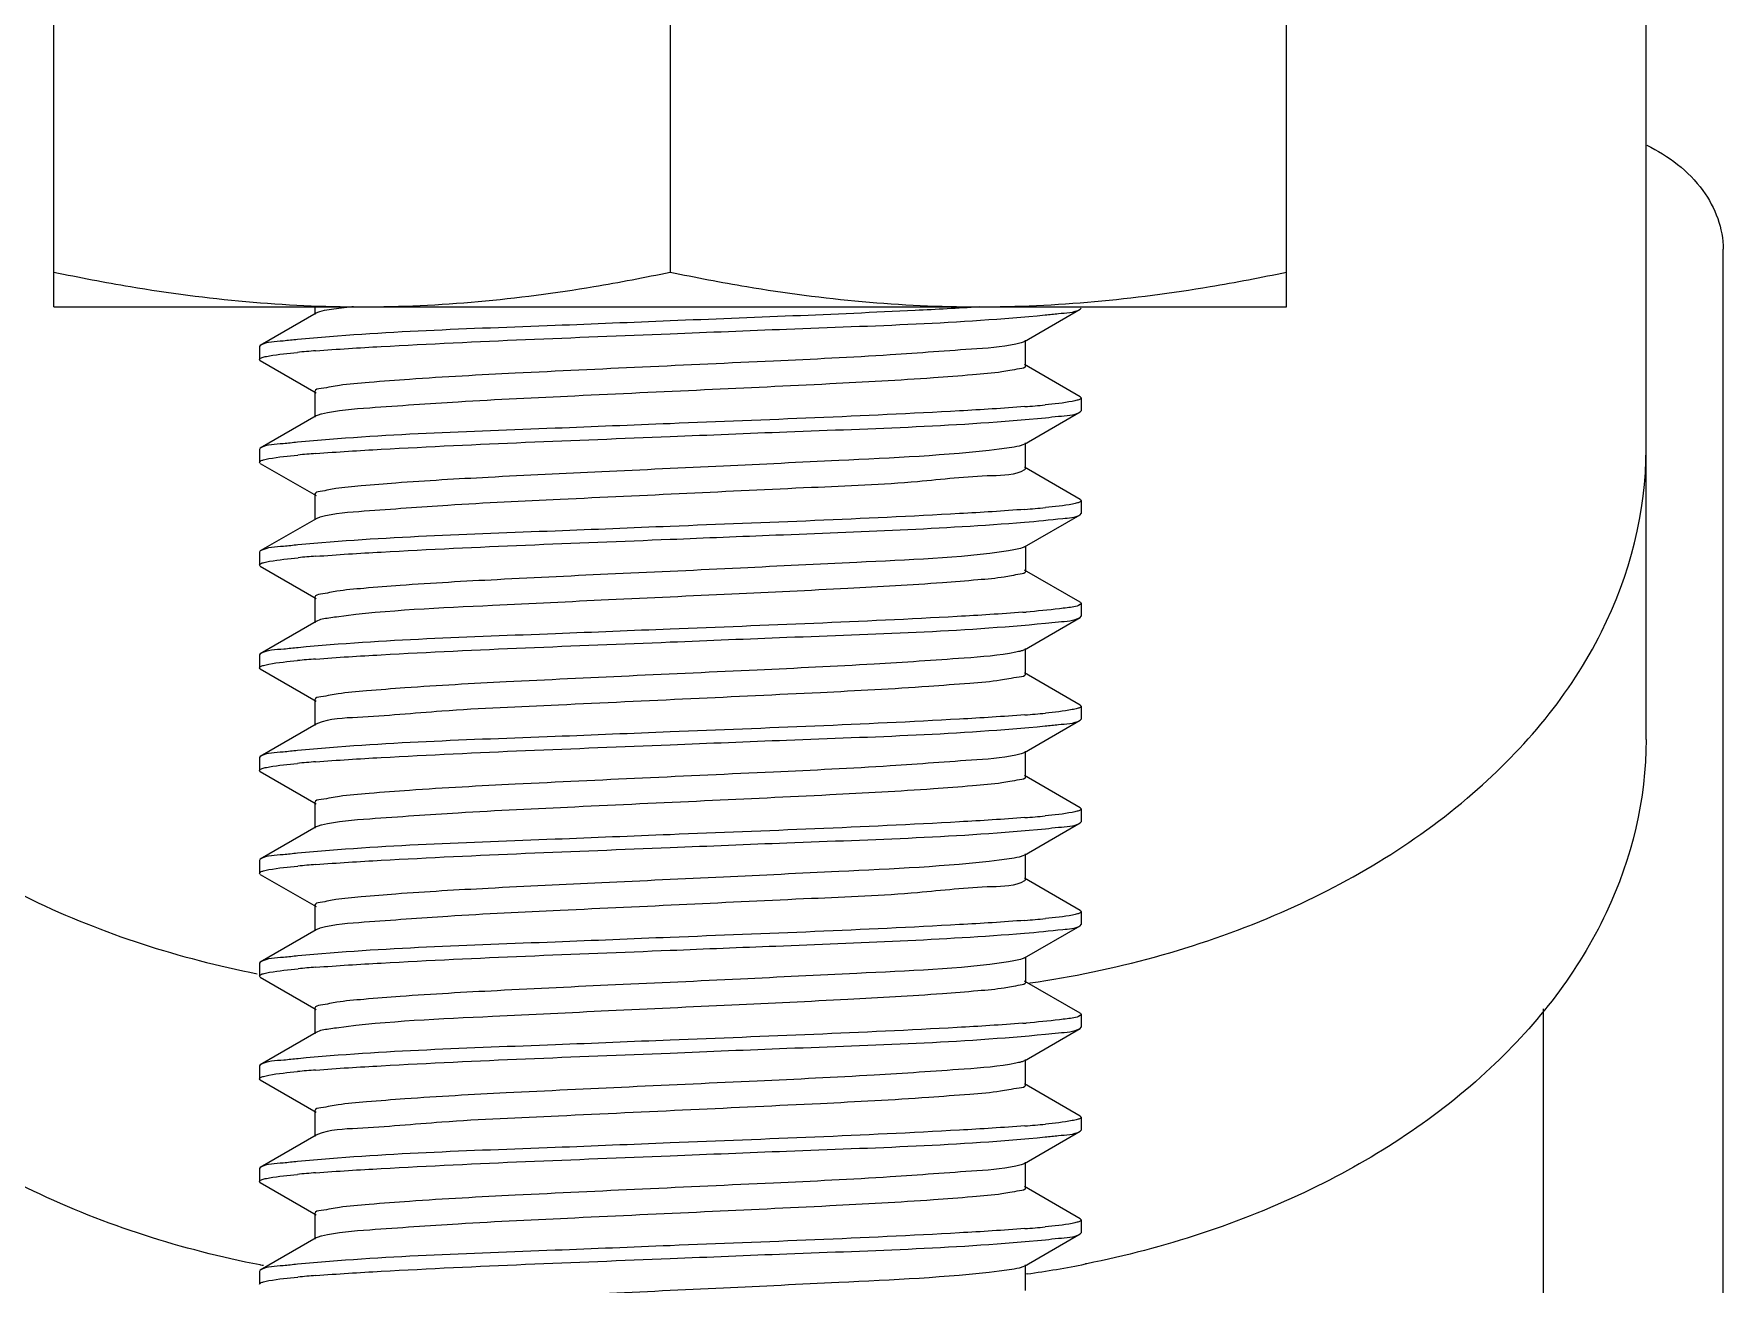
# Model space of a CAD drawing. Extents: x 1031190 to 1725648, y 733081 to 1571294.
# Drawn here: x 1136829.1 to 1137121.8, y 1238494.9 to 1238711.5 of the extents above; entities that cross this region are included whole.
import ezdxf

# ---------------------------------------------------------------- set-up
doc = ezdxf.new("R2010")
doc.units = 0
doc.header["$LTSCALE"] = 1000
doc.header["$MEASUREMENT"] = 0

msp = doc.modelspace()

# ---------------------------------------------------------------- linework, layer by layer
at = {"linetype": 'Continuous'}
for p, q in [((1136832.59, 1238664.22), (1136832.59, 1239198.07)), ((1137046.13, 1238664.22), (1137046.13, 1239198.07)), ((1136939.36, 1239192.06), (1136939.36, 1238670.24)), ((1137108.41, 1238639.59), (1137108.41, 1238982.52)), ((1137121.76, 1235660.53), (1137121.76, 1238674.19)), ((1136832.59, 1238664.22), (1137046.13, 1238664.22)), ((1136878.01, 1238663.11), (1136868.35, 1238657.52)), ((1136877.81, 1238664.22), (1136877.81, 1238662.89)), ((1136878.23, 1238663.22), (1136878.01, 1238663.11)), ((1137000.71, 1238658.22), (1137010.37, 1238663.81)), ((1137010.37, 1238663.81), (1137010.54, 1238664)), ((1136868.35, 1238657.52), (1136868.18, 1238657.33)), ((1136868.18, 1238657.33), (1136868.18, 1238655.1)), ((1137000.91, 1238653.99), (1137000.91, 1238658.44)), ((1136868.35, 1238654.91), (1136868.18, 1238655.11)), ((1136868.35, 1238654.91), (1136878.01, 1238649.32)), ((1137010.37, 1238648.63), (1137000.71, 1238654.22)), ((1136877.81, 1238649.54), (1136877.81, 1238645.09)), ((1137010.37, 1238648.63), (1137010.54, 1238648.43)), ((1137010.54, 1238648.43), (1137010.54, 1238646.21)), ((1136878.01, 1238645.32), (1136868.35, 1238639.73)), ((1137000.71, 1238640.42), (1137010.37, 1238646.01)), ((1137010.37, 1238646.01), (1137010.54, 1238646.21)), ((1136868.35, 1238639.73), (1136868.18, 1238639.53)), ((1136868.18, 1238639.53), (1136868.18, 1238637.31)), ((1137000.71, 1238640.42), (1137000.44, 1238640.3)), ((1137000.91, 1238636.2), (1137000.91, 1238640.65)), ((1137108.41, 1238589.26), (1137108.41, 1238639.59)), ((1136868.35, 1238637.11), (1136868.18, 1238637.31)), ((1136868.35, 1238637.11), (1136878.01, 1238631.52)), ((1137010.37, 1238630.83), (1137000.71, 1238636.42)), ((1136877.81, 1238631.75), (1136877.81, 1238627.3)), ((1137010.37, 1238630.83), (1137010.54, 1238630.64)), ((1137000.71, 1238622.63), (1137010.37, 1238628.22)), ((1137010.37, 1238628.22), (1137010.54, 1238628.41)), ((1137010.54, 1238630.64), (1137010.54, 1238628.41)), ((1136878.01, 1238627.52), (1136868.35, 1238621.93)), ((1136868.35, 1238621.93), (1136868.18, 1238621.74)), ((1137000.91, 1238622.85), (1137000.91, 1238618.4)), ((1136868.18, 1238621.74), (1136868.18, 1238619.51)), ((1136868.35, 1238619.32), (1136868.18, 1238619.51)), ((1136868.35, 1238619.32), (1136878.01, 1238613.73)), ((1137010.37, 1238613.04), (1137000.71, 1238618.63)), ((1136877.81, 1238613.95), (1136877.81, 1238609.5)), ((1137000.71, 1238604.83), (1137010.37, 1238610.42)), ((1137010.37, 1238613.04), (1137010.54, 1238612.84)), ((1137010.37, 1238610.42), (1137010.54, 1238610.62)), ((1137010.54, 1238612.84), (1137010.54, 1238610.62)), ((1136878.01, 1238609.73), (1136868.35, 1238604.14)), ((1137000.91, 1238600.61), (1137000.91, 1238605.06)), ((1136868.35, 1238604.14), (1136868.18, 1238603.94)), ((1136868.18, 1238603.94), (1136868.18, 1238601.72)), ((1136868.35, 1238601.52), (1136868.18, 1238601.72)), ((1136868.35, 1238601.52), (1136878.01, 1238595.93)), ((1137010.37, 1238595.24), (1137000.71, 1238600.83)), ((1136877.81, 1238596.16), (1136877.81, 1238591.71)), ((1137010.37, 1238595.24), (1137010.54, 1238595.05)), ((1137010.37, 1238592.63), (1137010.54, 1238592.82)), ((1137010.54, 1238595.05), (1137010.54, 1238592.82)), ((1136878.01, 1238591.93), (1136868.35, 1238586.34)), ((1136878.23, 1238592.04), (1136878.01, 1238591.93)), ((1137000.71, 1238587.04), (1137010.37, 1238592.63)), ((1137000.91, 1238582.81), (1137000.91, 1238587.26)), ((1136868.35, 1238586.34), (1136868.18, 1238586.15)), ((1136868.18, 1238586.15), (1136868.18, 1238583.92)), ((1136868.35, 1238583.73), (1136868.18, 1238583.93)), ((1136868.35, 1238583.73), (1136878.01, 1238578.14)), ((1137010.37, 1238577.45), (1137000.71, 1238583.04)), ((1136877.81, 1238578.36), (1136877.81, 1238573.91)), ((1137010.37, 1238577.45), (1137010.54, 1238577.25)), ((1137010.54, 1238577.25), (1137010.54, 1238575.03)), ((1136878.01, 1238574.14), (1136868.35, 1238568.55)), ((1137000.71, 1238569.24), (1137010.37, 1238574.83)), ((1137010.37, 1238574.83), (1137010.54, 1238575.03)), ((1137000.71, 1238569.24), (1137000.44, 1238569.12)), ((1137000.91, 1238565.02), (1137000.91, 1238569.47)), ((1136868.35, 1238568.55), (1136868.18, 1238568.35)), ((1136868.18, 1238568.35), (1136868.18, 1238566.13)), ((1136868.35, 1238565.93), (1136868.18, 1238566.13)), ((1136868.35, 1238565.93), (1136878.01, 1238560.34)), ((1137010.37, 1238559.65), (1137000.71, 1238565.24)), ((1136877.81, 1238560.57), (1136877.81, 1238556.12)), ((1137010.37, 1238559.65), (1137010.54, 1238559.46)), ((1137010.54, 1238559.46), (1137010.54, 1238557.23)), ((1136878.01, 1238556.34), (1136868.35, 1238550.75)), ((1137000.71, 1238551.45), (1137010.37, 1238557.04)), ((1137010.37, 1238557.04), (1137010.54, 1238557.23)), ((1137000.91, 1238551.67), (1137000.91, 1238547.22)), ((1136868.35, 1238550.75), (1136868.18, 1238550.56)), ((1136868.18, 1238550.56), (1136868.18, 1238548.33)), ((1136868.35, 1238548.14), (1136868.18, 1238548.34)), ((1136868.35, 1238548.14), (1136878.01, 1238542.55)), ((1137010.37, 1238541.86), (1137000.71, 1238547.45)), ((1137001.48, 1238547.1), (1137001.71, 1238547.13)), ((1136877.81, 1238542.77), (1136877.81, 1238538.32)), ((1137010.37, 1238541.86), (1137010.54, 1238541.66)), ((1137010.54, 1238541.66), (1137010.54, 1238539.44)), ((1137090.62, 1236243.7), (1137090.62, 1238542.66)), ((1136878.01, 1238538.55), (1136868.35, 1238532.96)), ((1137000.71, 1238533.65), (1137010.37, 1238539.24)), ((1137010.37, 1238539.24), (1137010.54, 1238539.44)), ((1136868.35, 1238532.96), (1136868.18, 1238532.76)), ((1136868.18, 1238532.76), (1136868.18, 1238530.54)), ((1137000.91, 1238529.43), (1137000.91, 1238533.88)), ((1136868.35, 1238530.34), (1136868.18, 1238530.54)), ((1136868.35, 1238530.34), (1136878.01, 1238524.75)), ((1137010.37, 1238524.06), (1137000.71, 1238529.65)), ((1136877.81, 1238524.98), (1136877.81, 1238520.53)), ((1137010.37, 1238524.06), (1137010.54, 1238523.87)), ((1137010.54, 1238523.87), (1137010.54, 1238521.64)), ((1136878.01, 1238520.75), (1136868.35, 1238515.16)), ((1136878.23, 1238520.86), (1136878.01, 1238520.75)), ((1137000.71, 1238515.86), (1137010.37, 1238521.45)), ((1137010.37, 1238521.45), (1137010.54, 1238521.64)), ((1136868.35, 1238515.16), (1136868.18, 1238514.97)), ((1136868.18, 1238514.97), (1136868.18, 1238512.74)), ((1137000.91, 1238511.63), (1137000.91, 1238516.08)), ((1136868.35, 1238512.55), (1136868.18, 1238512.75)), ((1136868.35, 1238512.55), (1136878.01, 1238506.96)), ((1137010.37, 1238506.27), (1137000.71, 1238511.86)), ((1136877.81, 1238507.18), (1136877.81, 1238502.73)), ((1137010.37, 1238506.27), (1137010.54, 1238506.07)), ((1137010.54, 1238506.07), (1137010.54, 1238503.85)), ((1136878.01, 1238502.96), (1136868.35, 1238497.37)), ((1137000.71, 1238498.06), (1137010.37, 1238503.65)), ((1137010.37, 1238503.65), (1137010.54, 1238503.85)), ((1136868.35, 1238497.37), (1136868.18, 1238497.17)), ((1136868.18, 1238497.17), (1136868.18, 1238494.95)), ((1136868.45, 1238498.25), (1136868.32, 1238498.28)), ((1136868.68, 1238498.21), (1136868.45, 1238498.25)), ((1136868.88, 1238498.17), (1136868.68, 1238498.21)), ((1137000.71, 1238498.06), (1137000.44, 1238497.94)), ((1137000.91, 1238493.84), (1137000.91, 1238498.29)), ((1137001.2, 1238496.73), (1137000.97, 1238496.7)), ((1137011.5, 1238498.49), (1137011.3, 1238498.45))]:
    msp.add_line(p, q, dxfattribs=at)
for centre, radius, start, end in [((1136896.85, 1238542.22), 122.63, 95.7768, 96.3311), ((1136893.52, 1238456.57), 200.64, 94.4561, 95.3622), ((1136985.87, 1238838.93), 192.58, 274.4467, 275.4882), ((1136893.7, 1238436.71), 202.71, 94.457, 95.331), ((1136880.48, 1238621.23), 6.79, 105.0931, 106.1411), ((1136985.98, 1238819.91), 191.34, 274.444, 275.509), ((1136893.79, 1238417.78), 203.86, 94.4581, 95.3147), ((1136979.42, 1238882.68), 272.18, 274.4234, 274.5497), ((1136893.55, 1238402.85), 200.98, 94.457, 95.3557), ((1136985.96, 1238784.55), 191.58, 274.4414, 275.5078), ((1136893.52, 1238385.39), 200.64, 94.4561, 95.3622), ((1136985.87, 1238767.75), 192.58, 274.4467, 275.4882), ((1136893.7, 1238365.53), 202.71, 94.457, 95.331), ((1136985.98, 1238748.73), 191.34, 274.444, 275.509), ((1136880.48, 1238550.05), 6.79, 105.0931, 106.1411), ((1136893.79, 1238346.6), 203.86, 94.4581, 95.3147), ((1136979.42, 1238811.5), 272.18, 274.4234, 274.5497), ((1136893.55, 1238331.67), 200.98, 94.457, 95.3557), ((1136985.96, 1238713.37), 191.58, 274.4414, 275.5078), ((1136893.52, 1238314.21), 200.64, 94.4561, 95.3622), ((1136985.87, 1238696.57), 192.58, 274.4467, 275.4882), ((1136893.7, 1238294.35), 202.71, 94.457, 95.331), ((1136975.8, 1238675.95), 181.01, 278.0661, 281.3111)]:
    msp.add_arc(centre, radius, start, end, dxfattribs=at)
for points, knots in [([(1137108.5, 1238692.22), (1137112.24, 1238690.36), (1137118.78, 1238685.6), (1137121.76, 1238677.78), (1137121.76, 1238674.19)], [0, 0, 0, 0, 0.538137, 1, 1, 1, 1]), ([(1136832.59, 1238670.24), (1136836.99, 1238669.31), (1136854.59, 1238665.95), (1136872.55, 1238664.22), (1136885.98, 1238664.22)], [0, 0, 0, 0, 0.250789, 1, 1, 1, 1]), ([(1136885.98, 1238664.22), (1136899.4, 1238664.22), (1136917.36, 1238665.95), (1136934.96, 1238669.31), (1136939.36, 1238670.24)], [0, 0, 0, 0, 0.749211, 1, 1, 1, 1]), ([(1136939.36, 1238670.24), (1136943.76, 1238669.31), (1136961.36, 1238665.95), (1136979.32, 1238664.22), (1136992.75, 1238664.22)], [0, 0, 0, 0, 0.250789, 1, 1, 1, 1]), ([(1136992.75, 1238664.22), (1137006.17, 1238664.22), (1137024.13, 1238665.95), (1137041.73, 1238669.31), (1137046.13, 1238670.24)], [0, 0, 0, 0, 0.749211, 1, 1, 1, 1]), ([(1136883.33, 1238664.1), (1136882.73, 1238664.03), (1136881.02, 1238663.8), (1136879.27, 1238663.63), (1136878.23, 1238663.22)], [0, 0, 0, 0, 0.350941, 1, 1, 1, 1]), ([(1136992.89, 1238664.19), (1136989.19, 1238663.96), (1136971.35, 1238663.03), (1136953.5, 1238662.34), (1136939.36, 1238661.78)], [0, 0, 0, 0, 0.207728, 1, 1, 1, 1]), ([(1137004.29, 1238662.81), (1137005.07, 1238662.88), (1137007.07, 1238663.17), (1137009.27, 1238663.17), (1137010.37, 1238663.81)], [0, 0, 0, 0, 0.378132, 1, 1, 1, 1]), ([(1136939.36, 1238661.78), (1136932.71, 1238661.51), (1136911.18, 1238660.59), (1136889.62, 1238659.96), (1136874.79, 1238658.56)], [0, 0, 0, 0, 0.308852, 1, 1, 1, 1]), ([(1136939.36, 1238659.55), (1136946.08, 1238659.82), (1136967.73, 1238660.75), (1136989.42, 1238661.36), (1137004.29, 1238662.81)], [0, 0, 0, 0, 0.310323, 1, 1, 1, 1]), ([(1136874.79, 1238658.56), (1136873.97, 1238658.48), (1136871.84, 1238658.18), (1136869.52, 1238658.2), (1136868.35, 1238657.52)], [0, 0, 0, 0, 0.37931, 1, 1, 1, 1]), ([(1137000.16, 1238658), (1136997.68, 1238657.27), (1136990.01, 1238656.81), (1136975.76, 1238655.67), (1136956.42, 1238654.79), (1136934.76, 1238653.78), (1136913.78, 1238652.79), (1136897.87, 1238651.96), (1136887.9, 1238651.18), (1136882.47, 1238650.76), (1136879.91, 1238650.18), (1136877.82, 1238649.94), (1136877.81, 1238649.54)], [0, 0, 0, 0, 0.063162, 0.185571, 0.350627, 0.535705, 0.715395, 0.865028, 0.921933, 0.964141, 0.990304, 1, 1, 1, 1]), ([(1136877.93, 1238656.6), (1136881.71, 1238656.9), (1136902.17, 1238658.14), (1136922.66, 1238658.89), (1136939.36, 1238659.55)], [0, 0, 0, 0, 0.18453, 1, 1, 1, 1]), ([(1137000.71, 1238658.22), (1137000.64, 1238658.17), (1137000.46, 1238658.09), (1137000.27, 1238658.03), (1137000.16, 1238658)], [0, 0, 0, 0, 0.429478, 1, 1, 1, 1]), ([(1136868.18, 1238655.11), (1136868.18, 1238655.2), (1136868.51, 1238655.41), (1136868.78, 1238655.48), (1136868.99, 1238655.53)], [0, 0, 0, 0, 0.315061, 1, 1, 1, 1]), ([(1136868.99, 1238655.53), (1136869.29, 1238655.61), (1136871.21, 1238655.99), (1136873.15, 1238656.18), (1136874.77, 1238656.33)], [0, 0, 0, 0, 0.163145, 1, 1, 1, 1]), ([(1137000.91, 1238653.99), (1137000.91, 1238653.6), (1136998.87, 1238653.36), (1136996.37, 1238652.79), (1136991.06, 1238652.37), (1136981.31, 1238651.6), (1136965.72, 1238650.78), (1136945.06, 1238649.8), (1136923.59, 1238648.81), (1136904.23, 1238647.9), (1136889.63, 1238646.85), (1136881.69, 1238646.29), (1136878.97, 1238645.64)], [0, 0, 0, 0, 0.00951, 0.035123, 0.076469, 0.132247, 0.279239, 0.456494, 0.640275, 0.805971, 0.931424, 1, 1, 1, 1]), ([(1137010.54, 1238648.43), (1137010.54, 1238648.34), (1137010.27, 1238648.15), (1137010.03, 1238648.09), (1137009.86, 1238648.04)], [0, 0, 0, 0, 0.322005, 1, 1, 1, 1]), ([(1136878.97, 1238645.64), (1136878.77, 1238645.6), (1136878.45, 1238645.51), (1136878.13, 1238645.39), (1136878.01, 1238645.32)], [0, 0, 0, 0, 0.59312, 1, 1, 1, 1]), ([(1137000.8, 1238646.93), (1136997.03, 1238646.63), (1136976.56, 1238645.4), (1136956.07, 1238644.65), (1136939.36, 1238643.98)], [0, 0, 0, 0, 0.184455, 1, 1, 1, 1]), ([(1137009.86, 1238648.04), (1137009.57, 1238647.96), (1137007.73, 1238647.57), (1137005.86, 1238647.39), (1137004.29, 1238647.24)], [0, 0, 0, 0, 0.159397, 1, 1, 1, 1]), ([(1137004.35, 1238645.02), (1137005.11, 1238645.09), (1137007.1, 1238645.37), (1137009.28, 1238645.38), (1137010.37, 1238646.01)], [0, 0, 0, 0, 0.377931, 1, 1, 1, 1]), ([(1136939.36, 1238643.98), (1136932.71, 1238643.72), (1136911.17, 1238642.8), (1136889.6, 1238642.17), (1136874.77, 1238640.76)], [0, 0, 0, 0, 0.308927, 1, 1, 1, 1]), ([(1136939.36, 1238641.76), (1136946.09, 1238642.03), (1136967.76, 1238642.96), (1136989.46, 1238643.56), (1137004.35, 1238645.02)], [0, 0, 0, 0, 0.310595, 1, 1, 1, 1]), ([(1136770.31, 1238639.59), (1136770.31, 1238629.29), (1136775.6, 1238607.55), (1136797.13, 1238580.14), (1136829.02, 1238559.45), (1136854.36, 1238551.37), (1136867.82, 1238548.71)], [0, 0, 0, 0, 0.215425, 0.450209, 0.712909, 1, 1, 1, 1]), ([(1136874.77, 1238640.76), (1136873.95, 1238640.68), (1136871.83, 1238640.39), (1136869.52, 1238640.4), (1136868.35, 1238639.73)], [0, 0, 0, 0, 0.379296, 1, 1, 1, 1]), ([(1136996.34, 1238639.55), (1136987.13, 1238638.43), (1136971.16, 1238637.76), (1136948.22, 1238636.58), (1136927.95, 1238635.69), (1136909.08, 1238634.76), (1136895.08, 1238633.98), (1136886.44, 1238633.27), (1136881.8, 1238632.86), (1136879.58, 1238632.36), (1136877.81, 1238632.09), (1136877.81, 1238631.75)], [0, 0, 0, 0, 0.234088, 0.402448, 0.579889, 0.745639, 0.880314, 0.930897, 0.968237, 0.991317, 1, 1, 1, 1]), ([(1136877.94, 1238638.81), (1136881.72, 1238639.11), (1136902.18, 1238640.34), (1136922.66, 1238641.09), (1136939.36, 1238641.76)], [0, 0, 0, 0, 0.184554, 1, 1, 1, 1]), ([(1137000.44, 1238640.3), (1137000.24, 1238640.22), (1136998.89, 1238639.86), (1136997.5, 1238639.69), (1136996.34, 1238639.55)], [0, 0, 0, 0, 0.158312, 1, 1, 1, 1]), ([(1137001.71, 1238547.13), (1137016.2, 1238549.23), (1137043.65, 1238556.58), (1137078.57, 1238577.25), (1137102.46, 1238605.66), (1137108.41, 1238628.72), (1137108.41, 1238639.59)], [0, 0, 0, 0, 0.287799, 0.551701, 0.78635, 1, 1, 1, 1]), ([(1136868.18, 1238637.31), (1136868.18, 1238637.4), (1136868.48, 1238637.6), (1136868.73, 1238637.66), (1136868.92, 1238637.72)], [0, 0, 0, 0, 0.317967, 1, 1, 1, 1]), ([(1136868.92, 1238637.72), (1136869.22, 1238637.8), (1136871.19, 1238638.2), (1136873.19, 1238638.39), (1136874.86, 1238638.55)], [0, 0, 0, 0, 0.159617, 1, 1, 1, 1]), ([(1137000.72, 1238635.98), (1136999.08, 1238635), (1136992.49, 1238635.05), (1136980.48, 1238633.56), (1136962.72, 1238632.9), (1136942.13, 1238631.86), (1136921.14, 1238630.9), (1136902.48, 1238630.02), (1136888.65, 1238628.95), (1136881.2, 1238628.45), (1136878.72, 1238627.78)], [0, 0, 0, 0, 0.046973, 0.152409, 0.303029, 0.479455, 0.658932, 0.818305, 0.937036, 1, 1, 1, 1]), ([(1137000.91, 1238636.2), (1137000.91, 1238636.16), (1137000.86, 1238636.06), (1137000.77, 1238636.01), (1137000.72, 1238635.98)], [0, 0, 0, 0, 0.402304, 1, 1, 1, 1]), ([(1137000.8, 1238629.14), (1136997.03, 1238628.84), (1136976.56, 1238627.6), (1136956.07, 1238626.85), (1136939.36, 1238626.19)], [0, 0, 0, 0, 0.184436, 1, 1, 1, 1]), ([(1137000.71, 1238626.91), (1137002.93, 1238627.08), (1137006.08, 1238627.52), (1137009.48, 1238627.7), (1137010.37, 1238628.22)], [0, 0, 0, 0, 0.683734, 1, 1, 1, 1]), ([(1137009.9, 1238630.26), (1137009.62, 1238630.17), (1137007.78, 1238629.78), (1137005.92, 1238629.6), (1137004.35, 1238629.45)], [0, 0, 0, 0, 0.157623, 1, 1, 1, 1]), ([(1137010.54, 1238630.64), (1137010.54, 1238630.55), (1137010.29, 1238630.37), (1137010.06, 1238630.3), (1137009.9, 1238630.26)], [0, 0, 0, 0, 0.324871, 1, 1, 1, 1]), ([(1136939.36, 1238626.19), (1136932.72, 1238625.92), (1136911.22, 1238625.01), (1136889.68, 1238624.37), (1136874.86, 1238622.98)], [0, 0, 0, 0, 0.308576, 1, 1, 1, 1]), ([(1136878.6, 1238627.75), (1136878.48, 1238627.72), (1136878.28, 1238627.65), (1136878.09, 1238627.57), (1136878.01, 1238627.52)], [0, 0, 0, 0, 0.572041, 1, 1, 1, 1]), ([(1136939.36, 1238623.96), (1136945.45, 1238624.21), (1136965.91, 1238625.05), (1136986.38, 1238625.78), (1137000.71, 1238626.91)], [0, 0, 0, 0, 0.297863, 1, 1, 1, 1]), ([(1136874.86, 1238622.98), (1136874.03, 1238622.9), (1136871.88, 1238622.6), (1136869.53, 1238622.62), (1136868.35, 1238621.93)], [0, 0, 0, 0, 0.37952, 1, 1, 1, 1]), ([(1136997.97, 1238621.97), (1136989.28, 1238620.66), (1136973.72, 1238620.14), (1136951.02, 1238618.9), (1136930.23, 1238618), (1136910.63, 1238617.04), (1136896, 1238616.25), (1136886.92, 1238615.51), (1136882.01, 1238615.1), (1136879.69, 1238614.57), (1136877.81, 1238614.31), (1136877.81, 1238613.95)], [0, 0, 0, 0, 0.218787, 0.386207, 0.566108, 0.736243, 0.875583, 0.928118, 0.966979, 0.991, 1, 1, 1, 1]), ([(1136877.95, 1238621.01), (1136881.72, 1238621.31), (1136902.18, 1238622.55), (1136922.66, 1238623.3), (1136939.36, 1238623.96)], [0, 0, 0, 0, 0.184575, 1, 1, 1, 1]), ([(1137000.71, 1238622.63), (1137000.59, 1238622.56), (1136999.7, 1238622.22), (1136998.76, 1238622.09), (1136997.97, 1238621.97)], [0, 0, 0, 0, 0.147905, 1, 1, 1, 1]), ([(1136868.18, 1238619.51), (1136868.18, 1238619.61), (1136868.52, 1238619.82), (1136868.79, 1238619.89), (1136869.01, 1238619.95)], [0, 0, 0, 0, 0.313847, 1, 1, 1, 1]), ([(1136869.01, 1238619.95), (1136869.32, 1238620.03), (1136871.27, 1238620.41), (1136873.25, 1238620.6), (1136874.91, 1238620.76)], [0, 0, 0, 0, 0.163234, 1, 1, 1, 1]), ([(1137000.91, 1238618.4), (1137000.91, 1238618.05), (1136999.09, 1238617.79), (1136996.82, 1238617.27), (1136992.04, 1238616.86), (1136983.18, 1238616.14), (1136968.87, 1238615.35), (1136949.63, 1238614.41), (1136929.1, 1238613.51), (1136906.26, 1238612.31), (1136890.49, 1238611.7), (1136881.52, 1238610.49)], [0, 0, 0, 0, 0.00884, 0.032379, 0.070466, 0.122006, 0.258971, 0.426878, 0.605536, 0.773444, 1, 1, 1, 1]), ([(1136881.52, 1238610.49), (1136881.1, 1238610.44), (1136879.92, 1238610.24), (1136878.67, 1238610.11), (1136878.01, 1238609.73)], [0, 0, 0, 0, 0.360643, 1, 1, 1, 1]), ([(1137000.41, 1238611.31), (1136996.64, 1238611.02), (1136976.3, 1238609.8), (1136955.93, 1238609.05), (1136939.36, 1238608.39)], [0, 0, 0, 0, 0.18595, 1, 1, 1, 1]), ([(1137008.12, 1238612.1), (1137007.67, 1238612.03), (1137005.31, 1238611.72), (1137002.93, 1238611.51), (1137001.01, 1238611.36)], [0, 0, 0, 0, 0.190828, 1, 1, 1, 1]), ([(1137004.34, 1238609.43), (1137005.11, 1238609.5), (1137007.1, 1238609.78), (1137009.27, 1238609.79), (1137010.37, 1238610.42)], [0, 0, 0, 0, 0.377935, 1, 1, 1, 1]), ([(1137010.54, 1238612.84), (1137010.54, 1238612.76), (1137009.72, 1238612.17), (1137008.89, 1238612.22), (1137008.12, 1238612.1)], [0, 0, 0, 0, 0.093121, 1, 1, 1, 1]), ([(1136939.36, 1238608.39), (1136932.73, 1238608.13), (1136911.25, 1238607.21), (1136889.72, 1238606.57), (1136874.91, 1238605.18)], [0, 0, 0, 0, 0.308379, 1, 1, 1, 1]), ([(1136939.36, 1238606.17), (1136946.09, 1238606.44), (1136967.76, 1238607.37), (1136989.46, 1238607.97), (1137004.34, 1238609.43)], [0, 0, 0, 0, 0.310578, 1, 1, 1, 1]), ([(1136874.91, 1238605.18), (1136874.07, 1238605.11), (1136871.91, 1238604.8), (1136869.54, 1238604.83), (1136868.35, 1238604.14)], [0, 0, 0, 0, 0.379704, 1, 1, 1, 1]), ([(1136999.25, 1238604.4), (1136996.3, 1238603.81), (1136988.07, 1238603.19), (1136973.14, 1238602.19), (1136953.77, 1238601.27), (1136932.52, 1238600.3), (1136912.21, 1238599.33), (1136896.93, 1238598.52), (1136887.41, 1238597.76), (1136882.24, 1238597.34), (1136879.8, 1238596.79), (1136877.81, 1238596.54), (1136877.81, 1238596.16)], [0, 0, 0, 0, 0.074051, 0.202548, 0.368862, 0.551322, 0.726125, 0.870472, 0.925123, 0.96561, 0.990669, 1, 1, 1, 1]), ([(1136877.93, 1238603.22), (1136881.71, 1238603.52), (1136902.17, 1238604.75), (1136922.66, 1238605.5), (1136939.36, 1238606.17)], [0, 0, 0, 0, 0.184524, 1, 1, 1, 1]), ([(1137000.71, 1238604.83), (1137000.54, 1238604.73), (1137000.05, 1238604.57), (1136999.56, 1238604.46), (1136999.25, 1238604.4)], [0, 0, 0, 0, 0.388593, 1, 1, 1, 1]), ([(1136868.18, 1238601.72), (1136868.18, 1238601.81), (1136868.47, 1238602), (1136868.72, 1238602.07), (1136868.9, 1238602.12)], [0, 0, 0, 0, 0.318631, 1, 1, 1, 1]), ([(1136868.9, 1238602.12), (1136869.2, 1238602.21), (1136871.15, 1238602.61), (1136873.13, 1238602.79), (1136874.79, 1238602.95)], [0, 0, 0, 0, 0.159226, 1, 1, 1, 1]), ([(1137000.91, 1238600.61), (1137000.91, 1238600.2), (1136998.75, 1238599.97), (1136996.13, 1238599.37), (1136990.56, 1238598.95), (1136980.35, 1238598.15), (1136964.11, 1238597.31), (1136942.78, 1238596.32), (1136920.93, 1238595.27), (1136901.6, 1238594.46), (1136887.81, 1238593.15), (1136880.41, 1238592.9), (1136878.23, 1238592.04)], [0, 0, 0, 0, 0.009911, 0.036684, 0.079861, 0.138026, 0.290611, 0.473012, 0.659513, 0.823824, 0.942824, 1, 1, 1, 1]), ([(1137000.79, 1238593.55), (1136997.02, 1238593.25), (1136976.56, 1238592.01), (1136956.07, 1238591.26), (1136939.36, 1238590.6)], [0, 0, 0, 0, 0.184477, 1, 1, 1, 1]), ([(1137009.87, 1238594.66), (1137009.58, 1238594.57), (1137007.76, 1238594.19), (1137005.9, 1238594.01), (1137004.34, 1238593.86)], [0, 0, 0, 0, 0.159145, 1, 1, 1, 1]), ([(1137010.54, 1238595.05), (1137010.54, 1238594.96), (1137010.27, 1238594.77), (1137010.04, 1238594.71), (1137009.87, 1238594.66)], [0, 0, 0, 0, 0.322656, 1, 1, 1, 1]), ([(1136939.36, 1238590.6), (1136932.71, 1238590.33), (1136911.18, 1238589.41), (1136889.62, 1238588.78), (1136874.79, 1238587.38)], [0, 0, 0, 0, 0.308852, 1, 1, 1, 1]), ([(1136939.36, 1238588.37), (1136946.08, 1238588.64), (1136967.73, 1238589.57), (1136989.42, 1238590.18), (1137004.29, 1238591.63)], [0, 0, 0, 0, 0.310323, 1, 1, 1, 1]), ([(1137004.29, 1238591.63), (1137005.07, 1238591.7), (1137007.07, 1238591.99), (1137009.27, 1238591.99), (1137010.37, 1238592.63)], [0, 0, 0, 0, 0.378132, 1, 1, 1, 1]), ([(1136868.32, 1238498.28), (1136854.8, 1238500.91), (1136829.35, 1238508.95), (1136797.29, 1238529.65), (1136775.64, 1238557.11), (1136770.31, 1238578.93), (1136770.31, 1238589.26)], [0, 0, 0, 0, 0.287138, 0.549903, 0.784677, 1, 1, 1, 1]), ([(1136874.79, 1238587.38), (1136873.97, 1238587.3), (1136871.84, 1238587), (1136869.52, 1238587.02), (1136868.35, 1238586.34)], [0, 0, 0, 0, 0.37931, 1, 1, 1, 1]), ([(1137000.16, 1238586.82), (1136997.68, 1238586.09), (1136990.01, 1238585.63), (1136975.76, 1238584.49), (1136956.42, 1238583.61), (1136934.76, 1238582.6), (1136913.78, 1238581.61), (1136897.87, 1238580.78), (1136887.9, 1238580), (1136882.47, 1238579.58), (1136879.91, 1238579), (1136877.82, 1238578.76), (1136877.81, 1238578.36)], [0, 0, 0, 0, 0.063162, 0.185571, 0.350627, 0.535705, 0.715395, 0.865028, 0.921933, 0.964141, 0.990304, 1, 1, 1, 1]), ([(1136877.93, 1238585.42), (1136881.71, 1238585.72), (1136902.17, 1238586.96), (1136922.66, 1238587.71), (1136939.36, 1238588.37)], [0, 0, 0, 0, 0.18453, 1, 1, 1, 1]), ([(1137000.71, 1238587.04), (1137000.64, 1238586.99), (1137000.46, 1238586.91), (1137000.27, 1238586.85), (1137000.16, 1238586.82)], [0, 0, 0, 0, 0.429478, 1, 1, 1, 1]), ([(1137108.41, 1238589.26), (1137108.41, 1238579), (1137103.16, 1238557.34), (1137081.78, 1238530), (1137050.08, 1238509.31), (1137024.89, 1238501.19), (1137011.5, 1238498.49)], [0, 0, 0, 0, 0.215545, 0.450344, 0.712967, 1, 1, 1, 1]), ([(1136868.18, 1238583.93), (1136868.18, 1238584.02), (1136868.51, 1238584.23), (1136868.78, 1238584.3), (1136868.99, 1238584.35)], [0, 0, 0, 0, 0.315061, 1, 1, 1, 1]), ([(1136868.99, 1238584.35), (1136869.29, 1238584.43), (1136871.21, 1238584.81), (1136873.15, 1238585), (1136874.77, 1238585.15)], [0, 0, 0, 0, 0.163145, 1, 1, 1, 1]), ([(1137000.91, 1238582.81), (1137000.91, 1238582.42), (1136998.87, 1238582.18), (1136996.37, 1238581.61), (1136991.06, 1238581.19), (1136981.31, 1238580.42), (1136965.72, 1238579.6), (1136945.06, 1238578.62), (1136923.59, 1238577.63), (1136904.23, 1238576.72), (1136889.63, 1238575.67), (1136881.69, 1238575.11), (1136878.97, 1238574.46)], [0, 0, 0, 0, 0.00951, 0.035123, 0.076469, 0.132247, 0.279239, 0.456494, 0.640275, 0.805971, 0.931424, 1, 1, 1, 1]), ([(1137000.8, 1238575.75), (1136997.03, 1238575.46), (1136976.56, 1238574.22), (1136956.07, 1238573.47), (1136939.36, 1238572.8)], [0, 0, 0, 0, 0.184455, 1, 1, 1, 1]), ([(1137009.86, 1238576.86), (1137009.57, 1238576.78), (1137007.73, 1238576.39), (1137005.86, 1238576.21), (1137004.29, 1238576.06)], [0, 0, 0, 0, 0.159397, 1, 1, 1, 1]), ([(1137010.54, 1238577.25), (1137010.54, 1238577.16), (1137010.27, 1238576.97), (1137010.03, 1238576.91), (1137009.86, 1238576.86)], [0, 0, 0, 0, 0.322005, 1, 1, 1, 1]), ([(1136939.36, 1238572.8), (1136932.71, 1238572.54), (1136911.17, 1238571.62), (1136889.6, 1238570.99), (1136874.77, 1238569.58)], [0, 0, 0, 0, 0.308927, 1, 1, 1, 1]), ([(1136878.97, 1238574.46), (1136878.77, 1238574.42), (1136878.45, 1238574.33), (1136878.13, 1238574.21), (1136878.01, 1238574.14)], [0, 0, 0, 0, 0.59312, 1, 1, 1, 1]), ([(1136939.36, 1238570.58), (1136946.09, 1238570.85), (1136967.76, 1238571.78), (1136989.46, 1238572.38), (1137004.35, 1238573.84)], [0, 0, 0, 0, 0.310595, 1, 1, 1, 1]), ([(1137004.35, 1238573.84), (1137005.11, 1238573.91), (1137007.1, 1238574.19), (1137009.28, 1238574.2), (1137010.37, 1238574.83)], [0, 0, 0, 0, 0.377931, 1, 1, 1, 1]), ([(1136874.77, 1238569.58), (1136873.95, 1238569.5), (1136871.83, 1238569.21), (1136869.52, 1238569.22), (1136868.35, 1238568.55)], [0, 0, 0, 0, 0.379296, 1, 1, 1, 1]), ([(1136877.94, 1238567.63), (1136881.72, 1238567.93), (1136902.18, 1238569.16), (1136922.66, 1238569.91), (1136939.36, 1238570.58)], [0, 0, 0, 0, 0.184554, 1, 1, 1, 1]), ([(1136868.18, 1238566.13), (1136868.18, 1238566.22), (1136868.48, 1238566.42), (1136868.73, 1238566.48), (1136868.92, 1238566.54)], [0, 0, 0, 0, 0.317967, 1, 1, 1, 1]), ([(1136868.92, 1238566.54), (1136869.22, 1238566.62), (1136871.19, 1238567.02), (1136873.19, 1238567.21), (1136874.86, 1238567.37)], [0, 0, 0, 0, 0.159617, 1, 1, 1, 1]), ([(1136996.34, 1238568.37), (1136987.13, 1238567.25), (1136971.16, 1238566.58), (1136948.22, 1238565.4), (1136927.95, 1238564.51), (1136909.08, 1238563.58), (1136895.08, 1238562.8), (1136886.44, 1238562.09), (1136881.8, 1238561.68), (1136879.58, 1238561.18), (1136877.81, 1238560.91), (1136877.81, 1238560.57)], [0, 0, 0, 0, 0.234088, 0.402448, 0.579889, 0.745639, 0.880314, 0.930897, 0.968237, 0.991317, 1, 1, 1, 1]), ([(1137000.44, 1238569.12), (1137000.24, 1238569.04), (1136998.89, 1238568.68), (1136997.5, 1238568.51), (1136996.34, 1238568.37)], [0, 0, 0, 0, 0.158312, 1, 1, 1, 1]), ([(1137000.72, 1238564.8), (1136999.08, 1238563.82), (1136992.49, 1238563.87), (1136980.48, 1238562.38), (1136962.72, 1238561.72), (1136942.13, 1238560.68), (1136921.14, 1238559.72), (1136902.48, 1238558.84), (1136888.65, 1238557.77), (1136881.2, 1238557.27), (1136878.72, 1238556.6)], [0, 0, 0, 0, 0.046973, 0.152409, 0.303029, 0.479455, 0.658932, 0.818305, 0.937036, 1, 1, 1, 1]), ([(1137000.91, 1238565.02), (1137000.91, 1238564.98), (1137000.86, 1238564.88), (1137000.77, 1238564.83), (1137000.72, 1238564.8)], [0, 0, 0, 0, 0.402304, 1, 1, 1, 1]), ([(1137000.8, 1238557.96), (1136997.03, 1238557.66), (1136976.56, 1238556.42), (1136956.07, 1238555.67), (1136939.36, 1238555.01)], [0, 0, 0, 0, 0.184436, 1, 1, 1, 1]), ([(1137009.9, 1238559.08), (1137009.62, 1238558.99), (1137007.78, 1238558.6), (1137005.92, 1238558.42), (1137004.35, 1238558.27)], [0, 0, 0, 0, 0.157623, 1, 1, 1, 1]), ([(1137010.54, 1238559.46), (1137010.54, 1238559.37), (1137010.29, 1238559.19), (1137010.06, 1238559.12), (1137009.9, 1238559.08)], [0, 0, 0, 0, 0.324871, 1, 1, 1, 1]), ([(1136939.36, 1238555.01), (1136932.72, 1238554.74), (1136911.22, 1238553.83), (1136889.68, 1238553.19), (1136874.86, 1238551.8)], [0, 0, 0, 0, 0.308576, 1, 1, 1, 1]), ([(1136878.6, 1238556.57), (1136878.48, 1238556.54), (1136878.28, 1238556.47), (1136878.09, 1238556.39), (1136878.01, 1238556.34)], [0, 0, 0, 0, 0.572041, 1, 1, 1, 1]), ([(1136939.36, 1238552.78), (1136945.45, 1238553.03), (1136965.91, 1238553.87), (1136986.38, 1238554.6), (1137000.71, 1238555.73)], [0, 0, 0, 0, 0.297863, 1, 1, 1, 1]), ([(1137000.71, 1238555.73), (1137002.93, 1238555.9), (1137006.08, 1238556.34), (1137009.48, 1238556.52), (1137010.37, 1238557.04)], [0, 0, 0, 0, 0.683734, 1, 1, 1, 1]), ([(1136874.86, 1238551.8), (1136874.03, 1238551.72), (1136871.88, 1238551.42), (1136869.53, 1238551.44), (1136868.35, 1238550.75)], [0, 0, 0, 0, 0.37952, 1, 1, 1, 1]), ([(1136877.95, 1238549.84), (1136881.72, 1238550.13), (1136902.18, 1238551.37), (1136922.66, 1238552.12), (1136939.36, 1238552.78)], [0, 0, 0, 0, 0.184575, 1, 1, 1, 1]), ([(1136868.18, 1238548.34), (1136868.18, 1238548.43), (1136868.52, 1238548.64), (1136868.79, 1238548.71), (1136869.01, 1238548.77)], [0, 0, 0, 0, 0.313847, 1, 1, 1, 1]), ([(1136869.01, 1238548.77), (1136869.32, 1238548.85), (1136871.27, 1238549.23), (1136873.25, 1238549.42), (1136874.91, 1238549.58)], [0, 0, 0, 0, 0.163234, 1, 1, 1, 1]), ([(1136997.97, 1238550.79), (1136989.28, 1238549.48), (1136973.72, 1238548.96), (1136951.02, 1238547.72), (1136930.23, 1238546.82), (1136910.63, 1238545.86), (1136896, 1238545.07), (1136886.92, 1238544.33), (1136882.01, 1238543.92), (1136879.69, 1238543.39), (1136877.81, 1238543.13), (1136877.81, 1238542.77)], [0, 0, 0, 0, 0.218787, 0.386207, 0.566108, 0.736243, 0.875583, 0.928118, 0.966979, 0.991, 1, 1, 1, 1]), ([(1137000.71, 1238551.45), (1137000.59, 1238551.38), (1136999.7, 1238551.04), (1136998.76, 1238550.91), (1136997.97, 1238550.79)], [0, 0, 0, 0, 0.147905, 1, 1, 1, 1]), ([(1137000.91, 1238547.22), (1137000.91, 1238546.87), (1136999.09, 1238546.61), (1136996.82, 1238546.09), (1136992.04, 1238545.68), (1136983.18, 1238544.96), (1136968.87, 1238544.17), (1136949.63, 1238543.23), (1136929.1, 1238542.33), (1136906.26, 1238541.13), (1136890.49, 1238540.52), (1136881.52, 1238539.31)], [0, 0, 0, 0, 0.00884, 0.032379, 0.070466, 0.122006, 0.258971, 0.426878, 0.605536, 0.773444, 1, 1, 1, 1]), ([(1137000.41, 1238540.13), (1136996.64, 1238539.84), (1136976.3, 1238538.62), (1136955.93, 1238537.87), (1136939.36, 1238537.21)], [0, 0, 0, 0, 0.18595, 1, 1, 1, 1]), ([(1137008.12, 1238540.92), (1137007.67, 1238540.85), (1137005.31, 1238540.54), (1137002.93, 1238540.33), (1137001.01, 1238540.18)], [0, 0, 0, 0, 0.190828, 1, 1, 1, 1]), ([(1137010.54, 1238541.66), (1137010.54, 1238541.58), (1137009.72, 1238540.99), (1137008.89, 1238541.04), (1137008.12, 1238540.92)], [0, 0, 0, 0, 0.093121, 1, 1, 1, 1]), ([(1136939.36, 1238537.21), (1136932.73, 1238536.95), (1136911.25, 1238536.03), (1136889.72, 1238535.39), (1136874.91, 1238534)], [0, 0, 0, 0, 0.308379, 1, 1, 1, 1]), ([(1136881.52, 1238539.31), (1136881.1, 1238539.26), (1136879.92, 1238539.06), (1136878.67, 1238538.93), (1136878.01, 1238538.55)], [0, 0, 0, 0, 0.360643, 1, 1, 1, 1]), ([(1136939.36, 1238534.99), (1136946.09, 1238535.26), (1136967.76, 1238536.19), (1136989.46, 1238536.79), (1137004.34, 1238538.25)], [0, 0, 0, 0, 0.310578, 1, 1, 1, 1]), ([(1137004.34, 1238538.25), (1137005.11, 1238538.32), (1137007.1, 1238538.6), (1137009.27, 1238538.61), (1137010.37, 1238539.24)], [0, 0, 0, 0, 0.377935, 1, 1, 1, 1]), ([(1136877.93, 1238532.04), (1136881.71, 1238532.34), (1136902.17, 1238533.57), (1136922.66, 1238534.32), (1136939.36, 1238534.99)], [0, 0, 0, 0, 0.184524, 1, 1, 1, 1]), ([(1136874.91, 1238534), (1136874.07, 1238533.93), (1136871.91, 1238533.62), (1136869.54, 1238533.65), (1136868.35, 1238532.96)], [0, 0, 0, 0, 0.379704, 1, 1, 1, 1]), ([(1136868.9, 1238530.94), (1136869.2, 1238531.03), (1136871.15, 1238531.43), (1136873.13, 1238531.61), (1136874.79, 1238531.77)], [0, 0, 0, 0, 0.159226, 1, 1, 1, 1]), ([(1136999.25, 1238533.22), (1136996.3, 1238532.63), (1136988.07, 1238532.01), (1136973.14, 1238531.01), (1136953.77, 1238530.09), (1136932.52, 1238529.12), (1136912.21, 1238528.15), (1136896.93, 1238527.34), (1136887.41, 1238526.58), (1136882.24, 1238526.16), (1136879.8, 1238525.61), (1136877.81, 1238525.36), (1136877.81, 1238524.98)], [0, 0, 0, 0, 0.074051, 0.202548, 0.368862, 0.551322, 0.726125, 0.870472, 0.925123, 0.96561, 0.990669, 1, 1, 1, 1]), ([(1137000.71, 1238533.65), (1137000.54, 1238533.55), (1137000.05, 1238533.39), (1136999.56, 1238533.28), (1136999.25, 1238533.22)], [0, 0, 0, 0, 0.388593, 1, 1, 1, 1]), ([(1136868.18, 1238530.54), (1136868.18, 1238530.63), (1136868.47, 1238530.82), (1136868.72, 1238530.89), (1136868.9, 1238530.94)], [0, 0, 0, 0, 0.318631, 1, 1, 1, 1]), ([(1137000.91, 1238529.43), (1137000.91, 1238529.02), (1136998.75, 1238528.79), (1136996.13, 1238528.19), (1136990.56, 1238527.77), (1136980.35, 1238526.97), (1136964.11, 1238526.13), (1136942.78, 1238525.14), (1136920.93, 1238524.09), (1136901.6, 1238523.28), (1136887.81, 1238521.97), (1136880.41, 1238521.72), (1136878.23, 1238520.86)], [0, 0, 0, 0, 0.009911, 0.036684, 0.079861, 0.138026, 0.290611, 0.473012, 0.659513, 0.823824, 0.942824, 1, 1, 1, 1]), ([(1137009.87, 1238523.48), (1137009.58, 1238523.39), (1137007.76, 1238523.01), (1137005.9, 1238522.83), (1137004.34, 1238522.68)], [0, 0, 0, 0, 0.159145, 1, 1, 1, 1]), ([(1137010.54, 1238523.87), (1137010.54, 1238523.78), (1137010.27, 1238523.59), (1137010.04, 1238523.53), (1137009.87, 1238523.48)], [0, 0, 0, 0, 0.322656, 1, 1, 1, 1]), ([(1137000.79, 1238522.37), (1136997.02, 1238522.07), (1136976.56, 1238520.83), (1136956.07, 1238520.08), (1136939.36, 1238519.42)], [0, 0, 0, 0, 0.184477, 1, 1, 1, 1]), ([(1136939.36, 1238517.19), (1136946.08, 1238517.46), (1136967.73, 1238518.39), (1136989.42, 1238519), (1137004.29, 1238520.45)], [0, 0, 0, 0, 0.310323, 1, 1, 1, 1]), ([(1137004.29, 1238520.45), (1137005.07, 1238520.52), (1137007.07, 1238520.81), (1137009.27, 1238520.81), (1137010.37, 1238521.45)], [0, 0, 0, 0, 0.378132, 1, 1, 1, 1]), ([(1136939.36, 1238519.42), (1136932.71, 1238519.15), (1136911.18, 1238518.23), (1136889.62, 1238517.6), (1136874.79, 1238516.2)], [0, 0, 0, 0, 0.308852, 1, 1, 1, 1]), ([(1136877.93, 1238514.24), (1136881.71, 1238514.54), (1136902.17, 1238515.78), (1136922.66, 1238516.53), (1136939.36, 1238517.19)], [0, 0, 0, 0, 0.18453, 1, 1, 1, 1]), ([(1136874.79, 1238516.2), (1136873.97, 1238516.12), (1136871.84, 1238515.82), (1136869.52, 1238515.84), (1136868.35, 1238515.16)], [0, 0, 0, 0, 0.37931, 1, 1, 1, 1]), ([(1136868.99, 1238513.17), (1136869.29, 1238513.25), (1136871.21, 1238513.63), (1136873.15, 1238513.82), (1136874.77, 1238513.97)], [0, 0, 0, 0, 0.163145, 1, 1, 1, 1]), ([(1137000.16, 1238515.64), (1136997.68, 1238514.91), (1136990.01, 1238514.45), (1136975.76, 1238513.31), (1136956.42, 1238512.43), (1136934.76, 1238511.42), (1136913.78, 1238510.43), (1136897.87, 1238509.6), (1136887.9, 1238508.82), (1136882.47, 1238508.4), (1136879.91, 1238507.82), (1136877.82, 1238507.58), (1136877.81, 1238507.18)], [0, 0, 0, 0, 0.063162, 0.185571, 0.350627, 0.535705, 0.715395, 0.865028, 0.921933, 0.964141, 0.990304, 1, 1, 1, 1]), ([(1137000.71, 1238515.86), (1137000.64, 1238515.81), (1137000.46, 1238515.73), (1137000.27, 1238515.67), (1137000.16, 1238515.64)], [0, 0, 0, 0, 0.429478, 1, 1, 1, 1]), ([(1136868.18, 1238512.75), (1136868.18, 1238512.84), (1136868.51, 1238513.05), (1136868.78, 1238513.12), (1136868.99, 1238513.17)], [0, 0, 0, 0, 0.315061, 1, 1, 1, 1]), ([(1137000.91, 1238511.63), (1137000.91, 1238511.24), (1136998.87, 1238511), (1136996.37, 1238510.43), (1136991.06, 1238510.01), (1136981.31, 1238509.24), (1136965.72, 1238508.42), (1136945.06, 1238507.44), (1136923.59, 1238506.45), (1136904.23, 1238505.54), (1136889.63, 1238504.49), (1136881.69, 1238503.93), (1136878.97, 1238503.28)], [0, 0, 0, 0, 0.00951, 0.035123, 0.076469, 0.132247, 0.279239, 0.456494, 0.640275, 0.805971, 0.931424, 1, 1, 1, 1]), ([(1137009.86, 1238505.68), (1137009.57, 1238505.6), (1137007.73, 1238505.21), (1137005.86, 1238505.03), (1137004.29, 1238504.88)], [0, 0, 0, 0, 0.159397, 1, 1, 1, 1]), ([(1137010.54, 1238506.07), (1137010.54, 1238505.98), (1137010.27, 1238505.79), (1137010.03, 1238505.73), (1137009.86, 1238505.68)], [0, 0, 0, 0, 0.322005, 1, 1, 1, 1]), ([(1136878.97, 1238503.28), (1136878.77, 1238503.24), (1136878.45, 1238503.15), (1136878.13, 1238503.03), (1136878.01, 1238502.96)], [0, 0, 0, 0, 0.59312, 1, 1, 1, 1]), ([(1137000.8, 1238504.57), (1136997.03, 1238504.28), (1136976.56, 1238503.04), (1136956.07, 1238502.29), (1136939.36, 1238501.62)], [0, 0, 0, 0, 0.184455, 1, 1, 1, 1]), ([(1136939.36, 1238499.4), (1136946.09, 1238499.67), (1136967.76, 1238500.6), (1136989.46, 1238501.2), (1137004.35, 1238502.66)], [0, 0, 0, 0, 0.310595, 1, 1, 1, 1]), ([(1137004.35, 1238502.66), (1137005.11, 1238502.73), (1137007.1, 1238503.01), (1137009.28, 1238503.02), (1137010.37, 1238503.65)], [0, 0, 0, 0, 0.377931, 1, 1, 1, 1]), ([(1136939.36, 1238501.62), (1136932.71, 1238501.36), (1136911.17, 1238500.44), (1136889.6, 1238499.81), (1136874.77, 1238498.4)], [0, 0, 0, 0, 0.308927, 1, 1, 1, 1]), ([(1136877.94, 1238496.45), (1136881.72, 1238496.75), (1136902.18, 1238497.98), (1136922.66, 1238498.73), (1136939.36, 1238499.4)], [0, 0, 0, 0, 0.184554, 1, 1, 1, 1]), ([(1136874.77, 1238498.4), (1136873.95, 1238498.32), (1136871.83, 1238498.03), (1136869.52, 1238498.04), (1136868.35, 1238497.37)], [0, 0, 0, 0, 0.379296, 1, 1, 1, 1]), ([(1136868.92, 1238495.36), (1136869.22, 1238495.44), (1136871.19, 1238495.84), (1136873.19, 1238496.03), (1136874.86, 1238496.19)], [0, 0, 0, 0, 0.159617, 1, 1, 1, 1]), ([(1136996.34, 1238497.19), (1136987.13, 1238496.07), (1136971.16, 1238495.4), (1136948.22, 1238494.22), (1136927.95, 1238493.33), (1136909.08, 1238492.4), (1136895.08, 1238491.62), (1136886.44, 1238490.91), (1136881.8, 1238490.5), (1136879.58, 1238490), (1136877.81, 1238489.73), (1136877.81, 1238489.39)], [0, 0, 0, 0, 0.234088, 0.402448, 0.579889, 0.745639, 0.880314, 0.930897, 0.968237, 0.991317, 1, 1, 1, 1]), ([(1137000.44, 1238497.94), (1137000.24, 1238497.86), (1136998.89, 1238497.5), (1136997.5, 1238497.33), (1136996.34, 1238497.19)], [0, 0, 0, 0, 0.158312, 1, 1, 1, 1]), ([(1136868.18, 1238494.95), (1136868.18, 1238495.04), (1136868.48, 1238495.24), (1136868.73, 1238495.3), (1136868.92, 1238495.36)], [0, 0, 0, 0, 0.317967, 1, 1, 1, 1])]:
    msp.add_open_spline(points, degree=3, knots=knots, dxfattribs=at)

doc.saveas('drawing.dxf')
